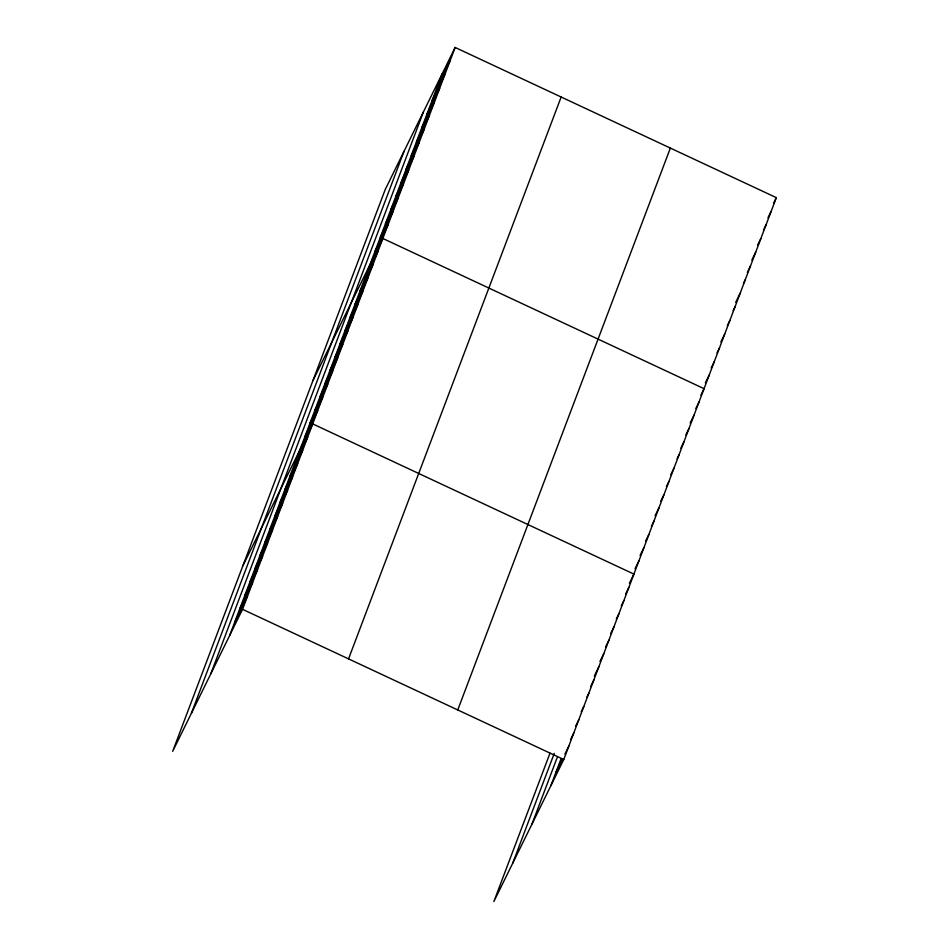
<?xml version="1.0" encoding="UTF-8"?>
<svg xmlns="http://www.w3.org/2000/svg" width="949" height="949" viewBox="0 0 949 949"><rect width="100%" height="100%" fill="white"/><g stroke="black" fill="none" stroke-linecap="round" stroke-linejoin="round"><path stroke-width="1.42" d="M191.461 713.126L404.06 151.247M210.844 673.731L423.444 111.863M229.658 635.498L442.258 73.631M455.14 47.45L385.247 189.48L172.659 751.359L242.541 609.317L455.14 47.45L776.341 197.641L563.753 759.52L493.86 901.55L549.981 753.221M348.544 658.891L561.144 97.012M457.75 709.959L670.35 148.08M512.674 863.317L554.263 753.387M532.057 823.934L557.11 757.705M550.871 785.701L560.895 759.212M437.098 87.272L449.98 61.092M431.925 100.926L444.808 74.746M426.765 114.568L439.648 88.387M421.605 128.21L434.488 102.029M416.445 141.864L429.328 115.683M411.273 155.506L424.156 129.325M406.113 169.147L418.995 142.967M400.952 182.789L413.835 156.609M395.792 196.443L408.675 170.262M390.632 210.085L403.503 183.904M385.46 223.727L398.343 197.546M380.3 237.38L393.183 211.2M375.14 251.022L388.022 224.842M312.968 380.513L382.862 238.484L704.063 388.687L700.848 395.223M364.962 277.915L377.844 251.734M359.956 291.153L372.838 264.973M354.938 304.404L367.821 278.223M349.932 317.642L362.815 291.462M344.914 330.893L357.797 304.712M339.908 344.131L352.791 317.951M334.89 357.382L347.773 331.201M329.884 370.62L342.767 344.44M324.878 383.871L337.761 357.69M319.86 397.109L332.743 370.929M314.854 410.348L327.737 384.167M309.837 423.598L322.719 397.417M304.831 436.837L317.713 410.656M242.814 565.936L312.696 423.906L633.908 574.098L629.401 583.267M294.807 463.326L307.69 437.145M289.789 476.576L302.672 450.395M284.783 489.814L297.666 463.634M279.777 503.065L292.66 476.884M274.759 516.303L287.642 490.123M269.753 529.554L282.636 503.373M264.735 542.792L277.618 516.612M259.729 556.043L272.612 529.862M254.712 569.281L267.594 543.101M249.706 582.532L262.588 556.351M244.688 595.77L257.57 569.59M239.682 609.021L252.564 582.84M234.676 622.259L247.559 596.079M773.767 202.884L776.341 197.641M767.966 217.831L771.181 211.295M763.447 230.168L766.021 224.937M757.634 245.127L760.861 238.579M751.833 260.085L755.689 252.232M747.314 272.422L750.529 265.874M743.435 283.443L745.368 279.516M735.7 302.328L740.208 293.158M733.114 310.738L735.036 306.812M727.302 325.685L729.876 320.454M720.849 341.948L724.716 334.095M716.981 352.981L719.556 347.749M711.169 367.939L714.395 361.391M705.356 382.886L709.223 375.033M695.831 408.473L699.057 401.925M690.172 423.029L694.039 415.176M685.807 434.962L689.033 428.414M680.801 448.201L684.015 441.653M677.076 458.83L679.01 454.903M670.777 474.69L673.992 468.142M666.412 486.623L668.986 481.392M660.753 501.179L663.968 494.631M655.095 515.734L658.962 507.881M651.37 526.363L653.956 521.12M645.723 540.918L648.938 534.37M640.065 555.462L643.932 547.609M635.047 568.712L638.914 560.859M625.676 593.884L628.89 587.348M621.31 605.83L623.884 600.587M616.292 619.068L618.867 613.837M610.646 633.624L613.861 627.075M605.628 646.862L608.855 640.326M599.97 661.417L603.837 653.564M594.323 675.973L598.831 666.803M590.598 686.601L593.813 680.053M586.873 697.218L588.807 693.292M581.215 711.774L583.789 706.542M575.557 726.329L578.783 719.781M570.551 739.579L573.777 733.031M555.877 772.45L562.318 759.366M564.892 754.123L568.759 746.27M242.541 609.317L563.753 759.52"/></g></svg>
